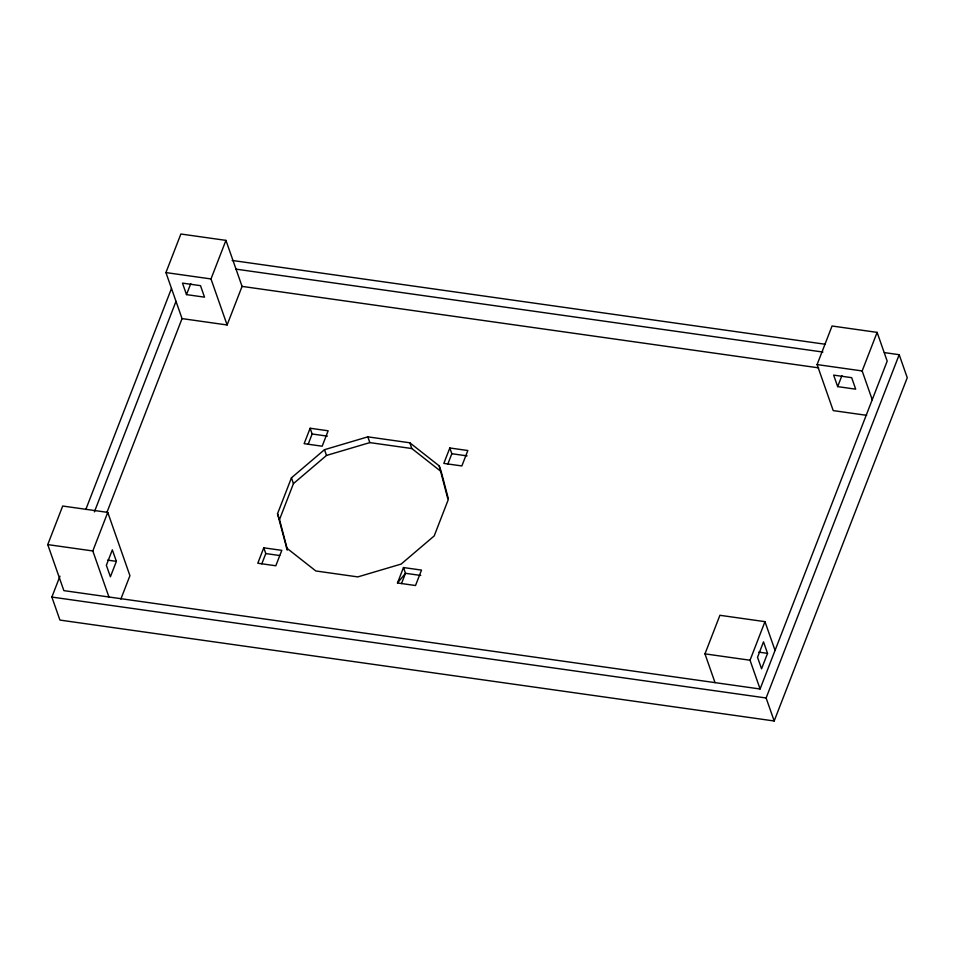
<?xml version="1.0" encoding="UTF-8"?>
<svg xmlns="http://www.w3.org/2000/svg" width="955" height="955" viewBox="0 0 955 955"><rect width="100%" height="100%" fill="white"/><g stroke="black" fill="none" stroke-linecap="round" stroke-linejoin="round"><path stroke-width="1.43" d="M866.651 415.33L833.214 410.602L817.098 364.583L832.056 326.001L877.12 332.376L887.183 361.133L760.096 688.997L63.866 590.632L47.75 544.601L62.696 506.031L107.76 512.393L129.928 575.686L120.855 599.095M165.931 272.581L180.877 234.011L225.941 240.374L242.069 286.393L227.111 324.975L182.047 318.6L165.931 272.581L210.995 278.944L227.111 324.975M884.437 352.61L899.192 354.699L907.25 377.714L774.183 720.989L59.926 620.082L51.868 597.066L59.95 576.223M85.807 509.504L171.458 288.529M94.39 511.88L176.007 301.338M186.5 294.618L182.477 283.122L200.502 285.664L204.525 297.172L186.5 294.618L190.773 283.599M106.876 512.525L182.047 318.6M108.93 596.994L92.814 550.963L107.76 512.393M210.995 278.944L225.941 240.374M116.379 561.361L110.398 576.796L106.363 565.288L112.344 549.853L116.379 561.361L107.652 560.131M263.771 547.812L257.79 563.235L275.816 565.778L281.797 550.355L263.771 547.812L265.788 553.554L261.801 563.844M310.124 428.234L304.144 443.669L322.169 446.212L328.15 430.789L310.124 428.234L312.142 433.988L308.155 444.278M287.24 550.164L277.511 513.778L291.442 477.834L324.497 449.686L367.818 436.853L409.814 442.786L439.205 465.885L440.816 470.493M287.336 549.364L279.517 519.532L293.448 483.588L326.514 455.44L369.836 442.607L411.832 448.54L441.222 471.639L448.289 498.629M397.495 582.968L403.476 567.545L421.501 570.087L415.521 585.522L397.495 582.968L405.493 573.298L420.737 575.447M449.817 447.979L443.836 463.402L461.862 465.945L467.843 450.521L449.817 447.979L451.834 453.721L447.847 464.011M401.506 583.577L405.493 573.298L403.476 567.545M715.032 682.622L704.969 653.865L719.915 615.295L764.979 621.657L775.054 650.427M837.666 386.62L833.643 375.112L851.669 377.667L855.692 389.174L837.666 386.62L841.94 375.601M760.096 688.997L750.033 660.227L764.979 621.657M872.237 399.715L862.162 370.946L877.12 332.376M767.545 653.363L761.565 668.798L757.53 657.291L763.511 641.856L767.545 653.363L758.819 652.134M774.183 720.989L766.125 697.986L899.192 354.699M232.161 260.452L825.407 344.277M236.016 269.143L822.947 352.061M817.098 364.583L862.162 370.946M242.069 286.393L818.674 367.866M312.142 433.988L327.398 436.149M451.834 453.721L467.091 455.881M265.788 553.554L279.66 555.524M47.75 544.601L92.814 550.963M704.969 653.865L750.033 660.227M51.868 597.066L766.125 697.986M286.44 547.872L315.83 570.971L357.815 576.904L401.148 564.071L434.203 535.922L448.134 499.978L439.205 465.885M409.814 442.786L411.832 448.54M367.818 436.853L369.836 442.607M324.497 449.686L326.514 455.44M291.442 477.834L293.448 483.588M277.511 513.778L279.517 519.532"/></g></svg>
